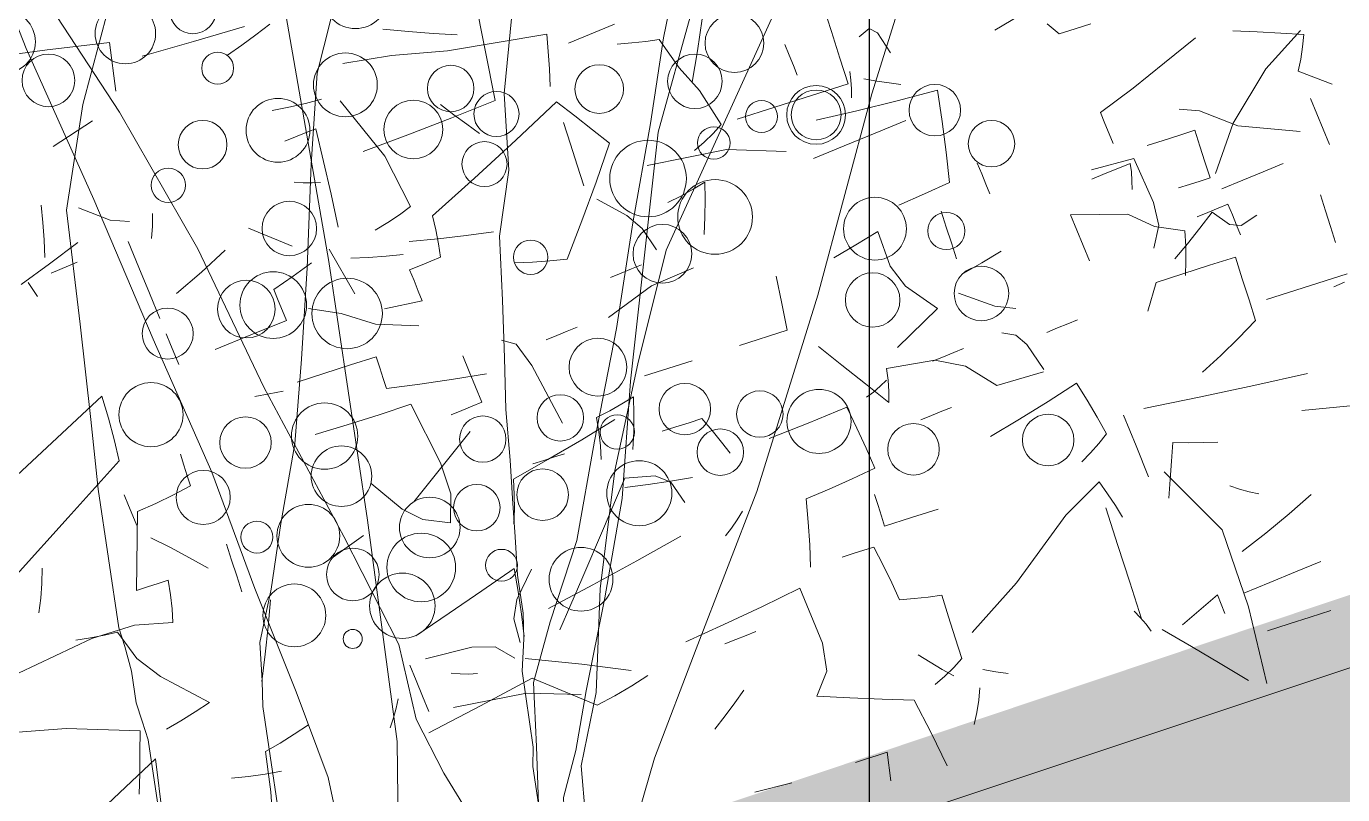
# Model space of a CAD drawing. Header units: metres. Extents: x -325 to 301, y -147 to 149.
# Drawn here: x 16.535 to 17.389, y 115.659 to 116.158 of the extents above; entities that cross this region are included whole.
import ezdxf

# ---------------------------------------------------------------- set-up
doc = ezdxf.new("R2010")
doc.units = ezdxf.units.M
doc.layers.add('-AUX_RIM', color=2, linetype='Continuous', plot=False)
doc.layers.add('0-TX-1_25', color=7, linetype='Continuous', true_color=0x3f4f7f)
for name, color, linetype, lineweight in [('05-VEG-gris 50%', 253, 'Continuous', 18), ('05-VEG-sec plano 2_', 251, 'Continuous', 18), ('1-CM', 7, 'Continuous', 0)]:
    doc.layers.add(name, color=color, linetype=linetype, lineweight=lineweight)
doc.layers.add('10-DET-encoixinat', color=37, linetype='Continuous')
doc.layers.add('10-DET_TERRENY_compactat', color=252, linetype='Continuous')

# ---------------------------------------------------------------- blocks, each defined once
blk = doc.blocks.new('arbusto')
at = {"color": 0}
for p, q in [((84.78569, 109.61601), (84.76716, 109.61214)), ((84.80466, 109.61986), (84.78569, 109.61601)), ((84.76716, 109.61214), (84.74885, 109.60826)), ((84.74885, 109.60826), (84.75467, 109.57929)), ((84.70083, 109.59247), (84.66894, 109.59116)), ((84.73296, 109.59421), (84.70083, 109.59247)), ((84.77376, 109.56687), (84.80098, 109.55997)), ((84.59077, 109.56287), (84.57666, 109.55676)), ((84.56301, 109.55084), (84.54961, 109.54536)), ((84.57666, 109.55676), (84.56301, 109.55084)), ((84.6201, 109.55105), (84.59085, 109.54616)), ((84.59085, 109.54616), (84.55808, 109.53816)), ((85.58113, 109.53838), (85.57137, 109.54269)), ((84.55808, 109.53816), (84.49848, 109.52846)), ((84.63914, 109.53485), (84.6492, 109.53553)), ((84.6492, 109.53553), (84.65929, 109.53665)), ((84.65929, 109.53665), (84.66939, 109.538)), ((85.59091, 109.53451), (85.58113, 109.53838)), ((84.49848, 109.52846), (84.5009, 109.5183)), ((84.62149, 109.51033), (84.62885, 109.53047)), ((84.82152, 109.51863), (84.81911, 109.5288)), ((85.45138, 109.4649), (85.44792, 109.53246)), ((85.6007, 109.53087), (85.59091, 109.53451)), ((84.48789, 109.5191), (84.45794, 109.52094)), ((84.6482, 109.51926), (84.65, 109.49912)), ((84.65448, 109.51888), (84.6482, 109.51926)), ((84.66121, 109.51846), (84.65448, 109.51888)), ((84.79853, 109.52005), (84.78288, 109.50691)), ((84.5009, 109.5183), (84.50354, 109.50812)), ((84.66816, 109.51804), (84.66121, 109.51846)), ((84.82416, 109.50845), (84.82152, 109.51863)), ((84.407, 109.50707), (84.41595, 109.48975)), ((84.50354, 109.50812), (84.50662, 109.49791)), ((84.57242, 109.50889), (84.5669, 109.50051)), ((84.61413, 109.49019), (84.62149, 109.51033)), ((84.78288, 109.50691), (84.77221, 109.50237)), ((84.82725, 109.49824), (84.82416, 109.50845)), ((84.5669, 109.50051), (84.5614, 109.49257)), ((84.65, 109.49912), (84.65203, 109.47895)), ((84.75738, 109.50254), (84.75998, 109.4954)), ((84.75998, 109.4954), (84.76282, 109.48847)), ((84.41595, 109.48975), (84.42493, 109.47287)), ((84.50601, 109.48793), (84.49833, 109.47641)), ((84.53651, 109.47407), (84.50601, 109.48793)), ((84.5614, 109.49257), (84.55592, 109.48486)), ((84.60928, 109.45653), (84.61413, 109.49019)), ((84.77673, 109.49133), (84.77569, 109.4744)), ((84.82663, 109.48826), (84.8097, 109.4893)), ((84.84161, 109.48734), (84.83903, 109.47748)), ((85.37214, 109.47979), (85.36333, 109.47836)), ((84.36462, 109.4696), (84.36505, 109.47655)), ((84.49833, 109.47641), (84.49088, 109.46511)), ((84.56747, 109.4604), (84.53651, 109.47407)), ((84.65203, 109.47895), (84.6545, 109.45876)), ((84.70563, 109.47566), (84.69826, 109.46914)), ((84.77569, 109.4744), (84.77466, 109.45769)), ((85.24646, 109.47248), (85.24542, 109.45555)), ((85.34688, 109.47633), (85.33937, 109.45676)), ((85.35498, 109.47713), (85.34688, 109.47633)), ((85.36333, 109.47836), (85.35498, 109.47713)), ((84.36421, 109.46287), (84.36462, 109.4696)), ((84.49088, 109.46511), (84.4839, 109.45422)), ((84.69826, 109.46914), (84.69111, 109.46282)), ((84.74102, 109.45976), (84.72321, 109.4676)), ((85.47924, 109.46122), (85.45138, 109.4649)), ((84.36382, 109.45659), (84.36421, 109.46287)), ((84.59868, 109.44717), (84.56747, 109.4604)), ((84.61718, 109.45408), (84.60928, 109.45653)), ((84.69111, 109.46282), (84.68444, 109.45692)), ((84.7593, 109.45232), (84.74102, 109.45976)), ((84.77466, 109.45769), (84.77366, 109.44142)), ((85.24542, 109.45555), (85.24439, 109.43884)), ((85.33937, 109.45676), (85.33095, 109.44057)), ((85.50734, 109.45775), (85.47924, 109.46122)), ((85.53591, 109.4547), (85.50734, 109.45775)), ((84.24282, 109.44398), (84.21315, 109.45026)), ((84.33425, 109.44338), (84.33326, 109.44845)), ((84.4839, 109.45422), (84.49902, 109.43455)), ((84.62532, 109.45184), (84.61718, 109.45408)), ((84.63393, 109.45001), (84.62532, 109.45184)), ((84.66387, 109.44817), (84.65784, 109.41774)), ((85.21879, 109.44802), (85.21406, 109.4344)), ((85.22291, 109.45167), (85.21879, 109.44802)), ((85.22995, 109.44845), (85.22291, 109.45167)), ((84.33568, 109.43828), (84.33425, 109.44338)), ((84.59944, 109.4384), (84.59868, 109.44717)), ((84.68969, 109.43961), (84.67665, 109.44367)), ((85.33095, 109.44057), (85.32324, 109.41767)), ((85.41407, 109.42842), (85.41491, 109.4421)), ((85.57031, 109.44386), (85.56524, 109.44288)), ((85.57541, 109.4453), (85.57031, 109.44386)), ((85.58052, 109.44695), (85.57541, 109.4453)), ((85.73511, 109.43548), (85.71557, 109.44366)), ((84.33733, 109.43317), (84.33568, 109.43828)), ((84.49902, 109.43455), (84.51461, 109.4153)), ((84.60068, 109.43005), (84.59944, 109.4384)), ((84.63288, 109.43308), (84.62272, 109.43066)), ((84.64307, 109.43572), (84.63288, 109.43308)), ((84.65327, 109.4388), (84.64307, 109.43572)), ((84.70318, 109.43573), (84.68969, 109.43961)), ((84.70275, 109.42878), (84.70318, 109.43573)), ((85.24439, 109.43884), (85.24339, 109.42258)), ((85.75466, 109.42753), (85.73511, 109.43548)), ((84.60214, 109.42191), (84.60068, 109.43005)), ((84.70234, 109.42206), (84.70275, 109.42878)), ((84.77262, 109.42449), (84.77221, 109.41776)), ((84.77305, 109.43144), (84.77262, 109.42449)), ((85.11851, 109.42829), (85.11302, 109.42057)), ((85.41326, 109.41518), (85.41407, 109.42842)), ((84.60843, 109.42152), (84.60214, 109.42191)), ((84.61515, 109.42111), (84.60843, 109.42152)), ((84.6221, 109.42068), (84.61515, 109.42111)), ((84.62168, 109.41373), (84.6221, 109.42068)), ((84.70195, 109.41577), (84.70234, 109.42206)), ((84.77221, 109.41776), (84.77182, 109.41148)), ((85.10304, 109.42118), (85.09306, 109.4218)), ((85.11302, 109.42057), (85.10304, 109.42118)), ((85.2193, 109.41708), (85.21283, 109.41444)), ((85.22623, 109.41992), (85.2193, 109.41708)), ((85.23341, 109.42319), (85.22623, 109.41992)), ((85.24339, 109.42258), (85.26638, 109.42117)), ((85.26638, 109.42117), (85.2896, 109.41974)), ((85.2896, 109.41974), (85.31326, 109.41829)), ((85.32324, 109.41767), (85.3293, 109.41359)), ((84.33081, 109.40852), (84.31085, 109.40975)), ((84.35077, 109.40729), (84.33081, 109.40852)), ((84.51461, 109.4153), (84.53043, 109.39626)), ((84.62126, 109.407), (84.62168, 109.41373)), ((84.72495, 109.41436), (84.70195, 109.41577)), ((84.74816, 109.41293), (84.72495, 109.41436)), ((84.89268, 109.37641), (84.82173, 109.40841)), ((84.82173, 109.40841), (84.82218, 109.39466)), ((85.3293, 109.41359), (85.33583, 109.40992)), ((85.33583, 109.40992), (85.34259, 109.40646)), ((85.41246, 109.40217), (85.41326, 109.41518)), ((84.15253, 109.39246), (84.12996, 109.40083)), ((84.37073, 109.40607), (84.35077, 109.40729)), ((84.5406, 109.39867), (84.55078, 109.40131)), ((84.55078, 109.40131), (84.56099, 109.4044)), ((84.62088, 109.40072), (84.62126, 109.407)), ((84.6439, 109.40338), (84.62088, 109.40072)), ((85.21729, 109.40544), (85.19226, 109.40568)), ((85.19226, 109.40568), (85.19414, 109.38683)), ((85.24235, 109.40565), (85.21729, 109.40544)), ((85.26742, 109.40607), (85.24235, 109.40565)), ((85.32385, 109.40227), (85.2894, 109.39237)), ((85.37253, 109.40462), (85.32385, 109.40227)), ((84.17533, 109.38431), (84.15253, 109.39246)), ((84.53043, 109.39626), (84.5406, 109.39867)), ((84.82218, 109.39466), (84.82311, 109.38131)), ((84.99739, 109.39261), (84.98384, 109.38843)), ((85.01137, 109.39676), (84.99739, 109.39261)), ((85.40685, 109.3925), (85.39171, 109.37858)), ((85.50509, 109.39277), (85.48818, 109.39054)), ((85.52225, 109.39542), (85.50509, 109.39277)), ((84.09605, 109.36951), (84.06885, 109.38454)), ((84.1986, 109.37657), (84.17533, 109.38431)), ((84.98384, 109.38843), (84.97053, 109.38424)), ((85.19414, 109.38683), (85.19627, 109.3684)), ((85.34136, 109.3865), (85.34378, 109.37633)), ((85.34926, 109.38405), (85.34136, 109.3865)), ((85.48818, 109.39054), (85.47173, 109.38851)), ((84.19817, 109.36962), (84.1986, 109.37657)), ((84.49557, 109.37836), (84.48928, 109.37875)), ((84.50229, 109.37795), (84.49557, 109.37836)), ((84.50924, 109.37752), (84.50229, 109.37795)), ((84.72593, 109.37727), (84.71758, 109.37604)), ((84.73474, 109.37869), (84.72593, 109.37727)), ((84.82311, 109.38131), (84.82427, 109.36818)), ((84.97053, 109.38424), (84.97313, 109.37711)), ((84.97313, 109.37711), (84.97597, 109.37018)), ((85.3574, 109.38181), (85.34926, 109.38405)), ((85.36601, 109.37998), (85.3574, 109.38181)), ((85.39171, 109.37858), (85.38461, 109.36863)), ((84.12512, 109.34502), (84.09605, 109.36951)), ((84.19776, 109.36289), (84.19817, 109.36962)), ((84.27802, 109.36471), (84.27845, 109.37166)), ((84.97597, 109.37018), (84.97928, 109.36367)), ((85.34378, 109.37633), (85.34642, 109.36615)), ((85.38461, 109.36863), (85.37945, 109.35411)), ((85.59089, 109.37117), (85.5726, 109.36339)), ((84.19738, 109.35661), (84.19776, 109.36289)), ((84.27761, 109.35799), (84.27802, 109.36471)), ((84.58349, 109.36294), (84.57594, 109.35784)), ((84.60783, 109.35142), (84.60844, 109.36141)), ((84.82427, 109.36818), (84.86426, 109.34569)), ((84.97928, 109.36367), (84.97017, 109.35725)), ((85.19627, 109.3684), (85.19887, 109.35017)), ((85.34642, 109.36615), (85.3495, 109.35595)), ((85.5726, 109.36339), (85.55411, 109.35228)), ((84.27722, 109.3517), (84.27761, 109.35799)), ((84.54425, 109.35533), (84.53796, 109.35572)), ((84.55097, 109.35492), (84.54425, 109.35533)), ((84.55792, 109.35449), (84.55097, 109.35492)), ((84.57594, 109.35784), (84.57111, 109.34255)), ((84.97017, 109.35725), (84.96151, 109.35103)), ((85.04258, 109.35514), (85.02258, 109.3406)), ((85.05414, 109.35907), (85.04258, 109.35514)), ((84.14502, 109.31975), (84.12512, 109.34502)), ((84.60722, 109.34144), (84.60783, 109.35142)), ((84.70764, 109.34529), (84.68756, 109.34456)), ((84.8276, 109.34096), (84.82803, 109.34791)), ((84.86426, 109.34569), (84.90469, 109.32316)), ((85.19887, 109.35017), (85.21501, 109.34721)), ((85.21501, 109.34721), (85.23161, 109.34445)), ((85.55411, 109.35228), (85.52916, 109.34491)), ((84.07576, 109.33402), (84.07637, 109.344)), ((84.19146, 109.34194), (84.19245, 109.33687)), ((84.19949, 109.34145), (84.19146, 109.34194)), ((84.19245, 109.33687), (84.19388, 109.33177)), ((84.20773, 109.34094), (84.19949, 109.34145)), ((84.21642, 109.34041), (84.20773, 109.34094)), ((84.57111, 109.34255), (84.56484, 109.30397)), ((84.6066, 109.33146), (84.60722, 109.34144)), ((84.64745, 109.34398), (84.64189, 109.3048)), ((84.66749, 109.34405), (84.64745, 109.34398)), ((84.68756, 109.34456), (84.66749, 109.34405)), ((84.82719, 109.33423), (84.8276, 109.34096)), ((85.02258, 109.3406), (84.98711, 109.32812)), ((85.04823, 109.3444), (85.04761, 109.33442)), ((85.05821, 109.34379), (85.04823, 109.3444)), ((85.06819, 109.34317), (85.05821, 109.34379)), ((85.07817, 109.34256), (85.06819, 109.34317)), ((85.08785, 109.33696), (85.08294, 109.3085)), ((85.11417, 109.33664), (85.08785, 109.33696)), ((85.38767, 109.33393), (85.36066, 109.33819)), ((84.07515, 109.32404), (84.07576, 109.33402)), ((84.19388, 109.33177), (84.19554, 109.32666)), ((84.61289, 109.33108), (84.6066, 109.33146)), ((84.61962, 109.33066), (84.61289, 109.33108)), ((84.62657, 109.33024), (84.61962, 109.33066)), ((84.8268, 109.32795), (84.82719, 109.33423)), ((85.04761, 109.33442), (85.047, 109.32444)), ((85.20731, 109.32461), (85.20793, 109.33459)), ((85.24785, 109.33213), (85.24576, 109.31018)), ((85.2626, 109.32752), (85.24785, 109.33213)), ((85.41753, 109.32171), (85.38767, 109.33393)), ((85.55849, 109.33308), (85.55807, 109.32613)), ((85.57476, 109.33208), (85.55849, 109.33308)), ((85.59147, 109.33106), (85.57476, 109.33208)), ((85.6084, 109.33002), (85.59147, 109.33106)), ((84.07453, 109.31406), (84.07515, 109.32404)), ((84.23546, 109.32421), (84.20275, 109.31357)), ((84.23485, 109.31423), (84.23546, 109.32421)), ((85.047, 109.32444), (85.04639, 109.31446)), ((85.2067, 109.31463), (85.20731, 109.32461)), ((85.27737, 109.32334), (85.2626, 109.32752)), ((85.3136, 109.32112), (85.31431, 109.3043)), ((85.55807, 109.32613), (85.55765, 109.31941)), ((84.20275, 109.31357), (84.18997, 109.30125)), ((84.23423, 109.30425), (84.23485, 109.31423)), ((84.8212, 109.31828), (84.8119, 109.30883)), ((85.04639, 109.31446), (85.05267, 109.31407)), ((85.05267, 109.31407), (85.0594, 109.31366)), ((85.0594, 109.31366), (85.06635, 109.31323)), ((85.20609, 109.30464), (85.2067, 109.31463)), ((85.55727, 109.31312), (85.53708, 109.31065)), ((85.55765, 109.31941), (85.55727, 109.31312)), ((84.11749, 109.31142), (84.10448, 109.31222)), ((84.13072, 109.31061), (84.11749, 109.31142)), ((84.1444, 109.30977), (84.13072, 109.31061)), ((84.67263, 109.28585), (84.68523, 109.30659)), ((84.8119, 109.30883), (84.80304, 109.29935)), ((85.08294, 109.3085), (85.08336, 109.29419)), ((85.24576, 109.31018), (85.23971, 109.29627)), ((85.51692, 109.30863), (85.49677, 109.30682)), ((85.53708, 109.31065), (85.51692, 109.30863)), ((84.14379, 109.29979), (84.14336, 109.29284)), ((84.15007, 109.2994), (84.14379, 109.29979)), ((84.1568, 109.29899), (84.15007, 109.2994)), ((84.16375, 109.29856), (84.1568, 109.29899)), ((84.18997, 109.30125), (84.17343, 109.29296)), ((84.23362, 109.29427), (84.23423, 109.30425)), ((84.64189, 109.3048), (84.64199, 109.28532)), ((84.80304, 109.29935), (84.79441, 109.28987)), ((85.19198, 109.29853), (85.17895, 109.3026)), ((85.20547, 109.29466), (85.19198, 109.29853)), ((85.31431, 109.3043), (85.31527, 109.28792)), ((85.68618, 109.29147), (85.6866, 109.2982)), ((85.6866, 109.2982), (85.68702, 109.30515)), ((84.14336, 109.29284), (84.14295, 109.28611)), ((84.17343, 109.29296), (84.17592, 109.28408)), ((84.55705, 109.29072), (84.53428, 109.29583)), ((84.58006, 109.28604), (84.55705, 109.29072)), ((85.05015, 109.29419), (85.04194, 109.2843)), ((85.05971, 109.28663), (85.05015, 109.29419)), ((85.08336, 109.29419), (85.08946, 109.28175)), ((85.23971, 109.29627), (85.22452, 109.27846)), ((85.6858, 109.28519), (85.68618, 109.29147)), ((84.14295, 109.28611), (84.14256, 109.27982)), ((84.17592, 109.28408), (84.17867, 109.27564)), ((84.60354, 109.28156), (84.58006, 109.28604)), ((84.60603, 109.27268), (84.60354, 109.28156)), ((84.64199, 109.28532), (84.64784, 109.26881)), ((84.66294, 109.27605), (84.67263, 109.28585)), ((84.98405, 109.27821), (84.98466, 109.28819)), ((85.03531, 109.28211), (85.02459, 109.28574)), ((85.04194, 109.2843), (85.03531, 109.28211)), ((85.06927, 109.27928), (85.05971, 109.28663)), ((85.20985, 109.28438), (85.19069, 109.27145)), ((85.31527, 109.28792), (85.34521, 109.28608)), ((85.37515, 109.28424), (85.4051, 109.2824)), ((85.69695, 109.28253), (85.6858, 109.28519)), ((85.70856, 109.28008), (85.69695, 109.28253)), ((84.17867, 109.27564), (84.18187, 109.26739)), ((84.64784, 109.26881), (84.66294, 109.27605)), ((84.88362, 109.27436), (84.87481, 109.27294)), ((84.98343, 109.26823), (84.98405, 109.27821)), ((85.07887, 109.27239), (85.06927, 109.27928)), ((85.22452, 109.27846), (85.23419, 109.27286)), ((85.29937, 109.27386), (85.28847, 109.25951)), ((85.52925, 109.26475), (85.51489, 109.27565)), ((85.72042, 109.27805), (85.70856, 109.28008)), ((85.72449, 109.26277), (85.72042, 109.27805)), ((84.28979, 109.26633), (84.28543, 109.2588)), ((84.29727, 109.27032), (84.28979, 109.26633)), ((84.32851, 109.2684), (84.32222, 109.26879)), ((84.33524, 109.26799), (84.32851, 109.2684)), ((84.34219, 109.26756), (84.33524, 109.26799)), ((84.377, 109.26345), (84.37213, 109.26572)), ((84.60878, 109.26424), (84.60603, 109.27268)), ((84.85836, 109.27091), (84.85258, 109.25234)), ((84.86646, 109.27171), (84.85836, 109.27091)), ((84.87481, 109.27294), (84.86646, 109.27171)), ((84.98282, 109.25825), (84.98343, 109.26823)), ((85.19069, 109.27145), (85.17873, 109.26699)), ((85.23419, 109.27286), (85.24387, 109.26726)), ((85.24387, 109.26726), (85.25354, 109.26165)), ((85.41447, 109.2718), (85.41688, 109.26164)), ((85.42237, 109.26935), (85.41447, 109.2718)), ((85.4305, 109.26711), (85.42237, 109.26935)), ((85.43911, 109.26528), (85.4305, 109.26711)), ((84.25803, 109.26271), (84.25174, 109.2631)), ((84.26475, 109.2623), (84.25803, 109.26271)), ((84.2717, 109.26187), (84.26475, 109.2623)), ((84.28543, 109.2588), (84.28046, 109.24129)), ((84.38188, 109.26141), (84.377, 109.26345)), ((84.38679, 109.25981), (84.38188, 109.26141)), ((84.61198, 109.25599), (84.60878, 109.26424)), ((85.04332, 109.26455), (85.04248, 109.25087)), ((85.05959, 109.26355), (85.04332, 109.26455)), ((85.0763, 109.26253), (85.05959, 109.26355)), ((85.09323, 109.26148), (85.0763, 109.26253)), ((85.10229, 109.2459), (85.09323, 109.26148)), ((85.28847, 109.25951), (85.27757, 109.24515)), ((85.41688, 109.26164), (85.41952, 109.25145)), ((85.43987, 109.25651), (85.43911, 109.26528)), ((85.54361, 109.25385), (85.52925, 109.26475)), ((85.72857, 109.24749), (85.72449, 109.26277)), ((85.78688, 109.25022), (85.78438, 109.25909)), ((84.51447, 109.25), (84.50127, 109.24776)), ((84.5279, 109.25244), (84.51447, 109.25)), ((84.54181, 109.25529), (84.5279, 109.25244)), ((84.85258, 109.25234), (84.84257, 109.23737)), ((85.04248, 109.25087), (85.04167, 109.23764)), ((85.26291, 109.25106), (85.23359, 109.24863)), ((85.26377, 109.24403), (85.26291, 109.25106)), ((85.41952, 109.25145), (85.42261, 109.24125)), ((85.4411, 109.24816), (85.43987, 109.25651)), ((85.55797, 109.24295), (85.54361, 109.25385)), ((85.78963, 109.24177), (85.78688, 109.25022)), ((85.23359, 109.24863), (85.21663, 109.24077)), ((85.2651, 109.23719), (85.26377, 109.24403)), ((85.27757, 109.24515), (85.26667, 109.23079)), ((85.378, 109.249), (85.37377, 109.24054)), ((85.38602, 109.2485), (85.378, 109.249)), ((85.39426, 109.248), (85.38602, 109.2485)), ((85.40295, 109.24746), (85.39426, 109.248)), ((85.44257, 109.24002), (85.4411, 109.24816)), ((85.46943, 109.24839), (85.46314, 109.24877)), ((85.47616, 109.24797), (85.46943, 109.24839)), ((85.48311, 109.24755), (85.47616, 109.24797)), ((85.67275, 109.23589), (85.67336, 109.24588)), ((85.73264, 109.23221), (85.72857, 109.24749)), ((84.34663, 109.23723), (84.34035, 109.23761)), ((84.35336, 109.23682), (84.34663, 109.23723)), ((84.36031, 109.23639), (84.35336, 109.23682)), ((84.84257, 109.23737), (84.81975, 109.21317)), ((84.94208, 109.23521), (84.90639, 109.226)), ((85.0315, 109.23522), (84.98078, 109.23821)), ((85.04167, 109.23764), (85.04087, 109.22463)), ((85.21663, 109.24077), (85.20118, 109.22479)), ((85.26667, 109.23079), (85.2651, 109.23719)), ((85.29193, 109.23425), (85.28913, 109.22069)), ((85.31676, 109.23075), (85.29193, 109.23425)), ((85.37377, 109.24054), (85.37001, 109.23249)), ((85.67214, 109.22591), (85.67275, 109.23589)), ((85.79283, 109.23353), (85.78963, 109.24177)), ((84.09957, 109.23237), (84.09262, 109.2328)), ((84.26457, 109.22724), (84.26187, 109.21542)), ((84.2843, 109.22232), (84.26457, 109.22724)), ((84.62043, 109.23042), (84.62262, 109.21656)), ((84.64312, 109.22402), (84.62043, 109.23042)), ((85.34161, 109.22748), (85.31676, 109.23075)), ((85.37001, 109.23249), (85.36648, 109.22466)), ((85.61312, 109.22256), (85.59229, 109.23082)), ((85.71267, 109.23344), (85.71896, 109.23305)), ((85.71343, 109.22467), (85.71267, 109.23344)), ((85.71896, 109.23305), (85.72569, 109.23264)), ((85.72569, 109.23264), (85.73264, 109.23221)), ((84.30407, 109.21784), (84.2843, 109.22232)), ((84.48423, 109.21504), (84.47947, 109.21905)), ((84.66603, 109.2176), (84.64312, 109.22402)), ((84.90639, 109.226), (84.86466, 109.21041)), ((85.04087, 109.22463), (85.05345, 109.21688)), ((85.20118, 109.22479), (85.17212, 109.22584)), ((85.28913, 109.22069), (85.28658, 109.20756)), ((85.41366, 109.2225), (85.4055, 109.21651)), ((85.43167, 109.22566), (85.41366, 109.2225)), ((85.45139, 109.1994), (85.43167, 109.22566)), ((85.67152, 109.21593), (85.67214, 109.22591)), ((85.71466, 109.21632), (85.71343, 109.22467)), ((84.26187, 109.21542), (84.25942, 109.20381)), ((84.32384, 109.21358), (84.30407, 109.21784)), ((84.48902, 109.21148), (84.48423, 109.21504)), ((84.49383, 109.20815), (84.48902, 109.21148)), ((84.54911, 109.21106), (84.51939, 109.21659)), ((84.57885, 109.20596), (84.54911, 109.21106)), ((84.62262, 109.21656), (84.62506, 109.20312)), ((84.68938, 109.21116), (84.66603, 109.2176)), ((84.81975, 109.21317), (84.82961, 109.21059)), ((84.82961, 109.21059), (84.83948, 109.20824)), ((84.86466, 109.21041), (84.86892, 109.19816)), ((85.05345, 109.21688), (85.06627, 109.20934)), ((85.4055, 109.21651), (85.40019, 109.20255)), ((85.71613, 109.20818), (85.71466, 109.21632)), ((85.739, 109.21218), (85.71613, 109.20818)), ((85.76576, 109.21077), (85.739, 109.21218)), ((85.81364, 109.20149), (85.76576, 109.21077)), ((84.25942, 109.20381), (84.25743, 109.19262)), ((84.60861, 109.20109), (84.57885, 109.20596)), ((84.62506, 109.20312), (84.62796, 109.18989)), ((84.83948, 109.20824), (84.84939, 109.20634)), ((85.06627, 109.20934), (85.07957, 109.20221)), ((85.28658, 109.20756), (85.28449, 109.19463)), ((85.6613, 109.19151), (85.65594, 109.20687)), ((84.68846, 109.19619), (84.65975, 109.19387)), ((84.69844, 109.19557), (84.69783, 109.18559)), ((84.86892, 109.19816), (84.87319, 109.18613)), ((85.28449, 109.19463), (85.29934, 109.19175)), ((85.47156, 109.17312), (85.45139, 109.1994)), ((84.25743, 109.19262), (84.26349, 109.18853)), ((84.26349, 109.18853), (84.27002, 109.18487)), ((84.64649, 109.18949), (84.63733, 109.17929)), ((84.65975, 109.19387), (84.64649, 109.18949)), ((85.05161, 109.18693), (85.01845, 109.18593)), ((85.08501, 109.18815), (85.05161, 109.18693)), ((85.11888, 109.18978), (85.08501, 109.18815)), ((85.13189, 109.18898), (85.12893, 109.16912)), ((85.29934, 109.19175), (85.3142, 109.18909)), ((85.3142, 109.18909), (85.3291, 109.18688)), ((85.3291, 109.18688), (85.33129, 109.17301)), ((85.66711, 109.17613), (85.6613, 109.19151)), ((84.27002, 109.18487), (84.27678, 109.18141)), ((84.69783, 109.18559), (84.69722, 109.17561)), ((84.77756, 109.17873), (84.7677, 109.1813)), ((84.78743, 109.17638), (84.77756, 109.17873)), ((84.87319, 109.18613), (84.87749, 109.17455)), ((85.28813, 109.1724), (85.28856, 109.17935)), ((85.51253, 109.17078), (85.49939, 109.18643)), ((84.21235, 109.17164), (84.20391, 109.16889)), ((84.22127, 109.1748), (84.21235, 109.17164)), ((84.22565, 109.16451), (84.22127, 109.1748)), ((84.69722, 109.17561), (84.6966, 109.16563)), ((84.79733, 109.17447), (84.78743, 109.17638)), ((84.79963, 109.16234), (84.79733, 109.17447)), ((85.28772, 109.16567), (85.28813, 109.1724)), ((85.33129, 109.17301), (85.33373, 109.15958)), ((85.49195, 109.14682), (85.47156, 109.17312)), ((85.51707, 109.16011), (85.51253, 109.17078)), ((85.67314, 109.16073), (85.66711, 109.17613)), ((84.20391, 109.16889), (84.1957, 109.16635)), ((84.23002, 109.15422), (84.22565, 109.16451)), ((84.27087, 109.16674), (84.26838, 109.15818)), ((84.29626, 109.15424), (84.27087, 109.16674)), ((84.63142, 109.16463), (84.62082, 109.15526)), ((84.66612, 109.15878), (84.63142, 109.16463)), ((85.02721, 109.16535), (84.97795, 109.1578)), ((85.12893, 109.16912), (85.12641, 109.14924)), ((85.28733, 109.15939), (85.28772, 109.16567)), ((84.26838, 109.15818), (84.26613, 109.15004)), ((84.62082, 109.15526), (84.61023, 109.14589)), ((84.70086, 109.15338), (84.66612, 109.15878)), ((84.80216, 109.15042), (84.79963, 109.16234)), ((85.25369, 109.16146), (85.2704, 109.16043)), ((85.2704, 109.16043), (85.28733, 109.15939)), ((85.33373, 109.15958), (85.33662, 109.14634)), ((85.5169, 109.14528), (85.51707, 109.16011)), ((84.2344, 109.14394), (84.23002, 109.15422)), ((84.26613, 109.15004), (84.26434, 109.1421)), ((84.33733, 109.12518), (84.29626, 109.15424)), ((84.50142, 109.14757), (84.49514, 109.14795)), ((84.50815, 109.14715), (84.50142, 109.14757)), ((84.5151, 109.14673), (84.50815, 109.14715)), ((84.80517, 109.13892), (84.80216, 109.15042)), ((85.11642, 109.14985), (85.09126, 109.10746)), ((85.2967, 109.14879), (85.29401, 109.13697)), ((85.30298, 109.14841), (85.2967, 109.14879)), ((85.30971, 109.14799), (85.30298, 109.14841)), ((85.31666, 109.14757), (85.30971, 109.14799)), ((84.57616, 109.14101), (84.56501, 109.14366)), ((84.58777, 109.13855), (84.57616, 109.14101)), ((84.61023, 109.14589), (84.59963, 109.13652)), ((84.59963, 109.13652), (84.58777, 109.13855)), ((85.08026, 109.13204), (85.07505, 109.12865)), ((85.15428, 109.11376), (85.15574, 109.13742)), ((85.29401, 109.13697), (85.29155, 109.12536)), ((85.34599, 109.13575), (85.34084, 109.10025)), ((85.37072, 109.13052), (85.34599, 109.13575)), ((85.51629, 109.1353), (85.48402, 109.12355)), ((85.5513, 109.13445), (85.54623, 109.13346)), ((85.5564, 109.13588), (85.5513, 109.13445)), ((85.56151, 109.13753), (85.5564, 109.13588)), ((85.74647, 109.13118), (85.75068, 109.09715)), ((85.78117, 109.11194), (85.74647, 109.13118)), ((84.3723, 109.10541), (84.33733, 109.12518)), ((85.06986, 109.1257), (85.06468, 109.12298)), ((85.07505, 109.12865), (85.06986, 109.1257)), ((85.29155, 109.12536), (85.28956, 109.11417)), ((85.39547, 109.12573), (85.37072, 109.13052)), ((85.42024, 109.12116), (85.39547, 109.12573)), ((85.48402, 109.12355), (85.45626, 109.11264)), ((85.59886, 109.12522), (85.59613, 109.13039)), ((85.60181, 109.12003), (85.59886, 109.12522)), ((84.52098, 109.1113), (84.51326, 109.11678)), ((85.56527, 109.11726), (85.52052, 109.11485)), ((85.6052, 109.11481), (85.60181, 109.12003)), ((84.52891, 109.1058), (84.52098, 109.1113)), ((85.04996, 109.10688), (85.03412, 109.11483)), ((85.09126, 109.10746), (85.0873, 109.05865)), ((85.15286, 109.09054), (85.15428, 109.11376)), ((85.2643, 109.11071), (85.26346, 109.09703)), ((85.2724, 109.11151), (85.2643, 109.11071)), ((85.28075, 109.11274), (85.2724, 109.11151)), ((85.28956, 109.11417), (85.28075, 109.11274)), ((85.52052, 109.11485), (85.48896, 109.10607)), ((85.70501, 109.10868), (85.69491, 109.10733)), ((84.40723, 109.10326), (84.40181, 109.09662)), ((84.53729, 109.10028), (84.52891, 109.1058)), ((85.06626, 109.09913), (85.04996, 109.10688)), ((85.34084, 109.10025), (85.3424, 109.08327)), ((85.68482, 109.10621), (85.67476, 109.10553)), ((85.69491, 109.10733), (85.68482, 109.10621)), ((84.40181, 109.09662), (84.39641, 109.09019)), ((85.0828, 109.0918), (85.06626, 109.09913)), ((85.26346, 109.09703), (85.26265, 109.0838)), ((84.27594, 109.08628), (84.27368, 109.08141)), ((84.39641, 109.09019), (84.39103, 109.08422)), ((85.15144, 109.06755), (85.15286, 109.09054)), ((85.26265, 109.0838), (85.26185, 109.07078)), ((84.17651, 109.07736), (84.16024, 109.07836)), ((84.19321, 109.07633), (84.17651, 109.07736)), ((84.21015, 109.07529), (84.19321, 109.07633)), ((84.22542, 109.07937), (84.22469, 109.06742)), ((84.25114, 109.06906), (84.22542, 109.07937)), ((84.27163, 109.07653), (84.27003, 109.07161)), ((84.27368, 109.08141), (84.27163, 109.07653)), ((85.3424, 109.08327), (85.35199, 109.07025)), ((85.26185, 109.07078), (85.26791, 109.0667)), ((85.35199, 109.07025), (85.33289, 109.06445)), ((85.25125, 109.06142), (85.24408, 109.05815)), ((85.26791, 109.0667), (85.27443, 109.06303)), ((85.27443, 109.06303), (85.2812, 109.05958)), ((85.33289, 109.06445), (85.31425, 109.05884)), ((85.0873, 109.05865), (85.08788, 109.01134)), ((85.14085, 109.05818), (85.12625, 109.04405)), ((85.24408, 109.05815), (85.23715, 109.05531)), ((85.29586, 109.05367), (85.29082, 109.03197)), ((85.31425, 109.05884), (85.29586, 109.05367)), ((85.05282, 109.04355), (85.03981, 109.04435)), ((85.25824, 109.04399), (85.25563, 109.05113)), ((85.06606, 109.04274), (85.05282, 109.04355)), ((85.07973, 109.0419), (85.06606, 109.04274)), ((85.12625, 109.04405), (85.1121, 109.02989)), ((85.26108, 109.03706), (85.25824, 109.04399)), ((85.26439, 109.03055), (85.26108, 109.03706)), ((85.1121, 109.02989), (85.09816, 109.01572)), ((85.29082, 109.03197), (85.28623, 109.01047)), ((85.31928, 109.02718), (85.32557, 109.02679)), ((85.32127, 109.01006), (85.31928, 109.02718)), ((85.32557, 109.02679), (85.3323, 109.02638)), ((85.3323, 109.02638), (85.33925, 109.02595)), ((85.40224, 109.02338), (85.37917, 109.0235))]:
    blk.add_line(p, q, dxfattribs=at)
blk = doc.blocks.new('ccddddddddddd')
for points in [[(92.1712, 14.4553), (92.1602, 14.5428), (92.1493, 14.718), (92.0836, 15.0246), (91.9959, 15.3969), (91.9083, 15.813), (91.7769, 16.2947), (91.6454, 16.7984), (91.4921, 17.3458), (91.3606, 17.9152), (91.2292, 18.5284), (91.1196, 19.1415), (91.0977, 19.6452), (91.0868, 20.0174), (91.0868, 20.1926), (91.1087, 20.1926)], [(90.2324, 20.0174), (90.2543, 20.0174), (90.3529, 19.9299), (90.4186, 19.7766), (90.5501, 19.5795), (90.7472, 19.2291), (90.9663, 18.7911), (91.2292, 18.2656), (91.514, 17.6524), (91.7769, 17.0831), (91.974, 16.5794), (92.1274, 16.0757), (92.3245, 15.5283), (92.456, 15.1341), (92.4779, 14.8713), (92.5436, 14.6742), (92.6093, 14.5209), (92.6203, 14.4334)], [(91.7878, 17.4334), (91.6564, 17.1269), (91.5468, 16.7765), (91.5359, 16.3823), (91.5249, 16.0538), (91.514, 15.813), (91.514, 15.3312), (91.5249, 15.2655), (91.5359, 15.1779), (91.5359, 15.0684), (91.5468, 15.0027), (91.5578, 14.937), (91.5578, 14.6742)], [(91.9631, 19.8423), (92.0069, 19.8423), (92.0178, 19.7547), (92.0836, 19.4919), (92.1712, 19.0977), (92.2588, 18.6159), (92.3245, 18.0247), (92.3903, 17.3239), (92.4122, 16.4699), (92.4122, 15.5721), (92.4012, 14.8056), (92.3355, 14.3239), (92.3136, 14.1049), (92.3245, 14.0939)], [(92.5765, 17.3787), (92.4669, 17.1159), (92.4012, 16.8093), (92.3355, 16.459), (92.2698, 16.1524), (92.204, 15.8677), (92.1164, 15.6049), (92.0507, 15.3859), (91.985, 15.2107), (91.974, 15.0794), (91.9631, 14.9918), (91.9631, 14.4553)], [(93.7482, 17.302), (93.6606, 17.0612), (93.5729, 16.7765), (93.4634, 16.448), (93.3539, 16.0976), (93.2224, 15.7254), (93.1129, 15.3969), (92.9814, 15.1341), (92.8938, 14.937), (92.8719, 14.718), (92.85, 14.5209)], [(92.85, 14.5209), (92.85, 14.6523), (92.861, 14.718), (92.861, 14.9808), (92.8829, 15.0903), (92.8938, 15.1779), (92.8938, 15.3093), (92.9048, 15.4407), (92.9157, 15.5721), (92.9267, 15.7035), (92.9376, 15.8786), (92.9595, 16.0538), (92.9814, 16.2509), (93.0034, 16.4699), (93.0691, 16.6889), (93.091, 16.9517), (93.1567, 17.2145)], [(92.9157, 14.4005), (92.9267, 14.4224), (92.9376, 14.5319), (93.0034, 14.6852), (93.0691, 14.8823), (93.1786, 15.1888), (93.2881, 15.5173), (93.3758, 15.9115), (93.5948, 16.7436), (93.7701, 17.1378), (93.9454, 17.5101), (94.0549, 17.8167), (94.1644, 18.0356), (94.2959, 18.2546), (94.3835, 18.3641), (94.4054, 18.3751), (94.4164, 18.3751)], [(93.1567, 14.3786), (93.2662, 14.6195), (93.4634, 14.9699), (93.7482, 15.4735), (94.0549, 16.1086), (94.3397, 16.7655), (94.6245, 17.3568), (94.8436, 17.7948), (94.975, 18.0794), (94.9969, 18.1451)], [(92.9924, 14.3239), (92.9924, 14.3458), (93.0034, 14.4553), (93.0143, 14.6304), (93.1019, 14.8713), (93.1677, 15.2217), (93.2772, 15.6159), (93.4086, 15.9662), (93.562, 16.3385), (94.0439, 17.0831), (94.3068, 17.3896), (94.504, 17.5867), (94.6135, 17.6524), (94.6573, 17.6524), (94.745, 17.6415), (95.0079, 17.6415), (95.0298, 17.6305), (95.0517, 17.6305)]]:
    blk.add_lwpolyline(points)
for centre, radius in [((91.4201, 17.3797), 0.1078), ((91.8363, 17.3468), 0.1039), ((92.0773, 17.3906), 0.0797), ((92.6359, 17.3578), 0.1117), ((91.5515, 17.2264), 0.0903), ((92.1321, 17.1826), 0.0547), ((92.5572, 17.0616), 0.1095), ((92.9127, 16.9959), 0.0797), ((93.8986, 17.0069), 0.1009), ((92.3053, 16.9412), 0.1095), ((92.0424, 16.9303), 0.0834), ((93.4166, 16.9193), 0.0834), ((93.7452, 16.8974), 0.0936), ((92.7653, 16.8755), 0.1009), ((93.0551, 16.8865), 0.0774), ((91.9053, 16.8098), 0.059), ((94.1395, 16.7222), 0.1009), ((94.1395, 16.7222), 0.0855), ((92.9894, 16.7222), 0.0774), ((93.9533, 16.7441), 0.0548), ((94.5448, 16.6784), 0.0883), ((93.5371, 16.5908), 0.1314), ((93.7781, 16.6784), 0.0558), ((92.2943, 16.6018), 0.0936), ((94.7201, 16.5361), 0.0797), ((93.7452, 16.4266), 0.1282), ((93.7452, 16.4266), 0.1282), ((92.1077, 16.3499), 0.0991), ((92.201, 16.3499), 0.1143), ((93.099, 16.3828), 0.059), ((92.4477, 16.2842), 0.1209), ((93.548, 16.328), 0.1009), ((94.2819, 16.3061), 0.1078), ((91.8285, 16.3061), 0.0876), ((94.5229, 16.2624), 0.0639), ((91.731, 16.0394), 0.11), ((94.2381, 16.0653), 0.0936), ((94.6105, 16.0324), 0.0936), ((93.2719, 15.9754), 0.0991), ((92.3094, 15.8791), 0.1139), ((92.0377, 15.897), 0.0883), ((93.1185, 15.8221), 0.0797), ((92.8447, 15.7893), 0.0797), ((93.5457, 15.7893), 0.0883), ((91.8665, 15.732), 0.0928), ((92.3464, 15.7346), 0.1039), ((93.7977, 15.7346), 0.0797), ((93.3047, 15.7455), 0.059), ((93.9948, 15.6798), 0.11), ((93.6443, 15.6251), 0.0797), ((92.204, 15.5484), 0.1078), ((92.7899, 15.5594), 0.0797), ((93.0199, 15.5703), 0.0883), ((93.3486, 15.5265), 0.1117), ((92.0287, 15.5703), 0.0548), ((92.6202, 15.5156), 0.1039), ((94.3015, 15.5375), 0.0883), ((94.7632, 15.5012), 0.0883), ((92.5711, 15.3842), 0.1179), ((92.3354, 15.3951), 0.0903), ((92.8447, 15.3513), 0.0547), ((92.1164, 15.2856), 0.1078), ((92.4877, 15.2637), 0.1122), ((93.1076, 15.2637), 0.1095), ((92.3026, 15.1761), 0.0328)]:
    blk.add_circle(centre, radius)

msp = doc.modelspace()

# ---------------------------------------------------------------- hatches: boundary and pattern name
at = {"layer": '10-DET-encoixinat'}
h = msp.add_hatch(dxfattribs=at)
h.set_pattern_fill('CROSS', color=256, scale=0.002, angle=91)
h.set_pattern_definition([(91, (1.196562, 26.758981), (-0.0129197113, 0.0124764202), [0.00635, -0.01905]), (181, (1.199681, 26.762211), (-0.0124764202, -0.0129197113), [0.00635, -0.01905])])
h.paths.add_polyline_path([(16.18332, 115.33827), (18.50069, 116.11073), (18.7252, 116.11073), (18.60512, 115.54529), (17.08345, 115.06543), (16.1837, 114.78169)])
at = {"layer": '10-DET_TERRENY_compactat'}
h = msp.add_hatch(dxfattribs=at)
h.set_pattern_fill('HEX', color=256, scale=0.002, angle=0.57823)
edge = h.paths.add_edge_path(flags=16)
edge.add_arc((18.18345, 116.02958), 0.01915, 0, 360)
h.paths.add_polyline_path([(12.7252, 115.18556), (15.7252, 115.18556), (18.50069, 116.11073), (18.7252, 116.11073), (18.7252, 116.16073), (18.50112, 116.16073), (15.72097, 115.22794), (12.7252, 115.22794)])
edge = h.paths.add_edge_path(flags=16)
edge.add_arc((18.63157, 116.13402), 0.01915, 0, 360)
edge = h.paths.add_edge_path(flags=16)
edge.add_arc((17.42827, 115.77584), 0.01915, 0, 360)
edge = h.paths.add_edge_path(flags=16)
edge.add_arc((17.80485, 115.89702), 0.01915, 0, 360)
edge = h.paths.add_edge_path(flags=16)
edge.add_arc((16.5807, 115.48977), 0.01915, 0, 360)
edge = h.paths.add_edge_path(flags=16)
edge.add_arc((16.20413, 115.36859), 0.01915, 0, 360)
edge = h.paths.add_edge_path(flags=16)
edge.add_arc((15.73517, 115.21509), 0.01915, 0, 360)
edge = h.paths.add_edge_path()
edge.add_arc((15.03486, 115.20471), 0.01915, 0, 360)
edge = h.paths.add_edge_path()
edge.add_arc((14.53486, 115.20471), 0.01915, 0, 360)
edge = h.paths.add_edge_path()
edge.add_arc((13.53486, 115.20471), 0.01915, 0, 360)
edge = h.paths.add_edge_path()
edge.add_arc((14.03486, 115.20471), 0.01915, 0, 360)
edge = h.paths.add_edge_path()
edge.add_arc((13.03486, 115.20471), 0.01915, 0, 360)

# ---------------------------------------------------------------- linework, layer by layer
at = {"layer": '-AUX_RIM'}
for radius in [4.65166, 4.65166, 4.37952, 4.37952]:
    msp.add_circle((17.10336, 114.84483), radius, dxfattribs=at)
at = {"layer": '0-TX-1_25'}
msp.add_lwpolyline([(17.08182, 114.95238), (17.08182, 116.82025)], dxfattribs=at)
at = {"layer": '1-CM'}
msp.add_lwpolyline([(18.50069, 116.11073), (15.7252, 115.18556)], dxfattribs=at)

# ---------------------------------------------------------------- block references
at = {"layer": '05-VEG-gris 50%', "xscale": -1.080001674432827, "yscale": 1.080001674432827, "zscale": 1.080001674432827, "rotation": 14.20189196332591}
msp.add_blockref('arbusto', (135.31053, 24.14283), dxfattribs=at)
at = {"layer": '05-VEG-sec plano 2_'}
for name, p, xscale, yscale, zscale, rotation in [('arbusto', (141.35154, 33.53514), -1.080001674432827, 1.080001674432827, 1.080001674432827, 18.77808608668562), ('ccddddddddddd', (-0.10179, 110.35646, 0), 0.1891516853244664, 0.1891516853244664, 0.1891516853244664, 8.446641420214805)]:
    msp.add_blockref(name, p, dxfattribs=dict(at, xscale=xscale, yscale=yscale, zscale=zscale, rotation=rotation))

doc.saveas('drawing.dxf')
